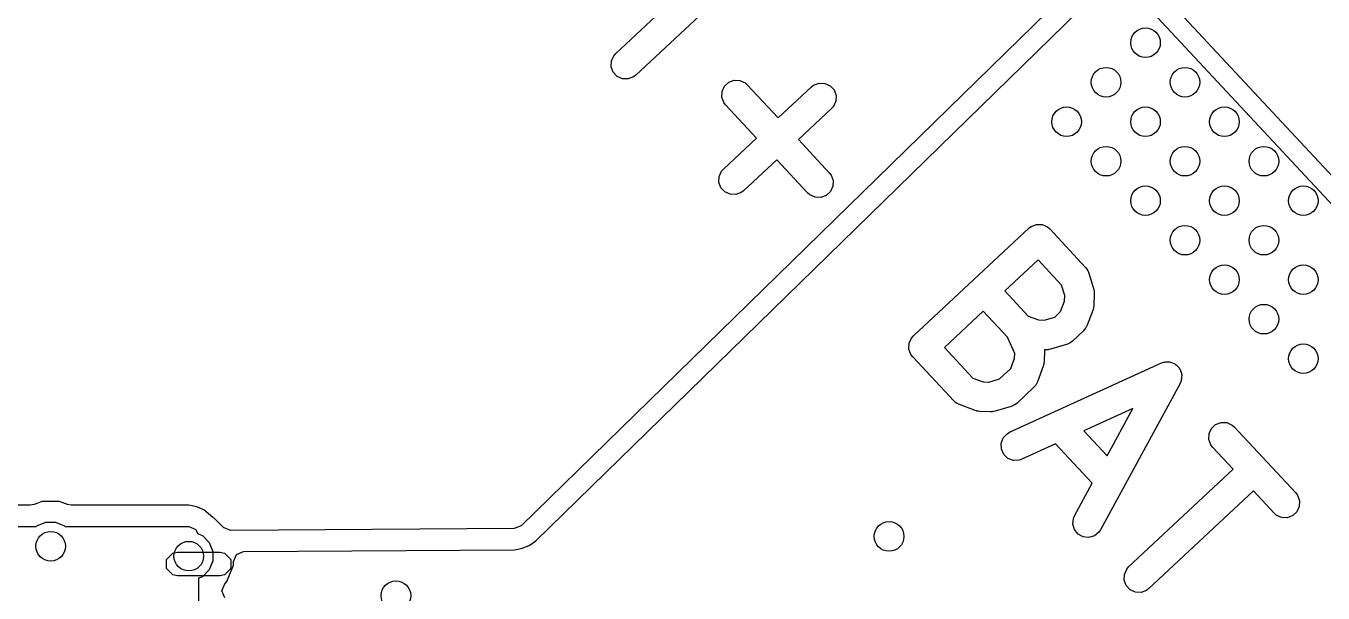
# Model space of a CAD drawing. Extents: x 94.3 to 177.3, y -118.1 to -62.3.
# Drawn here: x 158.12 to 164.7, y -87.79 to -84.92 of the extents above; entities that cross this region are included whole.
import ezdxf

# ---------------------------------------------------------------- set-up
doc = ezdxf.new("R2010")
doc.units = 0
doc.layers.add('BLACK', color=7, linetype='CONTINUOUS')

msp = doc.modelspace()

# ---------------------------------------------------------------- linework, layer by layer
at = {"layer": 'BLACK', "linetype": 'CONTINUOUS'}
for p, q in [((164.309918, -83.859715), (160.634424, -87.445926)), ((160.709498, -87.522869), (164.384992, -83.936658)), ((161.114561, -85.054701), (161.644792, -84.560253)), ((161.747092, -84.669956), (161.216861, -85.164405)), ((163.800658, -84.6615), (165.914852, -86.928697)), ((165.875817, -87.033465), (163.693422, -84.693133)), ((161.092708, -85.092363), (161.104843, -85.065734)), ((161.104843, -85.065734), (161.114561, -85.054701)), ((161.091686, -85.121608), (161.092708, -85.092363)), ((161.101934, -85.149019), (161.091686, -85.121608)), ((161.121892, -85.170421), (161.101934, -85.149019)), ((161.148521, -85.182556), (161.121892, -85.170421)), ((161.177766, -85.183578), (161.148521, -85.182556)), ((161.205177, -85.17333), (161.177766, -85.183578)), ((161.216861, -85.164405), (161.205177, -85.17333)), ((161.665483, -85.220081), (161.686885, -85.200123)), ((161.686885, -85.200123), (161.714296, -85.189875)), ((161.714296, -85.189875), (161.743541, -85.190897)), ((161.743541, -85.190897), (161.77017, -85.203032)), ((161.77017, -85.203032), (161.781203, -85.21275)), ((161.781203, -85.21275), (161.9379, -85.380787)), ((162.105937, -85.224091), (162.117621, -85.215166)), ((162.117621, -85.215166), (162.145031, -85.204917)), ((162.145031, -85.204917), (162.174276, -85.205939)), ((162.174276, -85.205939), (162.200905, -85.218074)), ((162.200905, -85.218074), (162.220863, -85.239476)), ((161.652326, -85.275955), (161.653348, -85.24671)), ((161.662574, -85.303366), (161.652326, -85.275955)), ((161.653348, -85.24671), (161.665483, -85.220081)), ((161.9379, -85.380787), (162.105937, -85.224091)), ((162.220863, -85.239476), (162.231112, -85.266887)), ((162.231112, -85.266887), (162.23009, -85.296132)), ((161.671499, -85.31505), (161.662574, -85.303366)), ((161.828196, -85.483087), (161.671499, -85.31505)), ((162.208237, -85.333794), (162.0402, -85.49049)), ((162.217955, -85.322761), (162.208237, -85.333794)), ((162.23009, -85.296132), (162.217955, -85.322761)), ((161.66016, -85.639784), (161.828196, -85.483087)), ((162.0402, -85.49049), (162.196898, -85.658528)), ((161.930497, -85.59279), (161.76246, -85.749488)), ((162.087195, -85.760828), (161.930497, -85.59279)), ((161.637285, -85.706691), (161.638307, -85.677446)), ((161.638307, -85.677446), (161.650442, -85.650817)), ((161.650442, -85.650817), (161.66016, -85.639784)), ((162.196898, -85.658528), (162.205823, -85.670212)), ((162.205823, -85.670212), (162.216071, -85.697623)), ((161.647533, -85.734102), (161.637285, -85.706691)), ((161.667491, -85.755504), (161.647533, -85.734102)), ((162.21505, -85.726868), (162.202915, -85.753497)), ((162.216071, -85.697623), (162.21505, -85.726868)), ((161.69412, -85.767639), (161.667491, -85.755504)), ((161.723365, -85.768661), (161.69412, -85.767639)), ((161.750776, -85.758413), (161.723365, -85.768661)), ((161.76246, -85.749488), (161.750776, -85.758413)), ((162.098228, -85.770547), (162.087195, -85.760828)), ((162.124857, -85.782682), (162.098228, -85.770547)), ((162.154102, -85.783703), (162.124857, -85.782682)), ((162.181512, -85.773455), (162.154102, -85.783703)), ((162.202915, -85.753497), (162.181512, -85.773455)), ((162.623364, -86.484535), (163.208447, -85.938937)), ((163.208447, -85.938937), (163.220131, -85.930012)), ((163.220131, -85.930012), (163.247542, -85.919764)), ((163.247542, -85.919764), (163.276787, -85.920785)), ((163.276787, -85.920785), (163.303416, -85.93292)), ((163.303416, -85.93292), (163.303421, -85.932925)), ((163.303421, -85.932925), (163.314448, -85.942639)), ((163.314448, -85.942639), (163.496314, -86.137666)), ((163.255895, -86.099789), (163.086987, -86.257299)), ((163.374536, -86.227016), (163.255895, -86.099789)), ((163.496314, -86.137666), (163.50524, -86.14935)), ((163.50524, -86.14935), (163.506183, -86.151874)), ((163.506183, -86.151874), (163.507877, -86.15397)), ((163.507877, -86.15397), (163.513399, -86.167596)), ((163.513399, -86.167596), (163.5375, -86.2493)), ((163.086987, -86.257299), (163.205628, -86.384526)), ((163.390185, -86.280065), (163.374536, -86.227016)), ((163.5375, -86.2493), (163.538894, -86.256606)), ((163.538894, -86.256606), (163.539589, -86.258463)), ((163.539589, -86.258463), (163.539757, -86.261126)), ((163.539757, -86.261126), (163.540257, -86.263742)), ((163.540257, -86.263742), (163.540047, -86.26571)), ((163.540047, -86.26571), (163.540518, -86.273136)), ((163.369843, -86.361407), (163.389154, -86.309579)), ((163.389154, -86.309579), (163.390185, -86.280065)), ((163.538638, -86.326978), (163.53765, -86.334356)), ((163.53765, -86.334356), (163.537722, -86.336333)), ((163.540518, -86.273136), (163.538638, -86.326978)), ((162.977284, -86.359598), (162.780515, -86.543088)), ((163.099698, -86.490871), (162.977284, -86.359598)), ((163.205628, -86.384526), (163.257456, -86.403837)), ((163.286968, -86.404868), (163.340019, -86.389219)), ((163.340019, -86.389219), (163.369843, -86.361407)), ((163.533964, -86.350547), (163.504222, -86.43037)), ((163.535864, -86.343356), (163.533964, -86.350547)), ((163.536688, -86.341551), (163.535864, -86.343356)), ((163.537042, -86.338904), (163.536688, -86.341551)), ((163.537722, -86.336333), (163.537042, -86.338904)), ((163.257456, -86.403837), (163.286968, -86.404868)), ((163.485092, -86.459036), (163.42937, -86.510997)), ((163.49481, -86.448003), (163.485092, -86.459036)), ((163.495927, -86.44555), (163.49481, -86.448003)), ((163.497763, -86.443578), (163.495927, -86.44555)), ((163.504222, -86.43037), (163.497763, -86.443578)), ((162.600489, -86.551442), (162.601511, -86.522197)), ((162.601511, -86.522197), (162.613646, -86.495568)), ((162.613646, -86.495568), (162.623364, -86.484535)), ((163.137361, -86.573267), (163.099698, -86.490871)), ((163.39944, -86.528081), (163.317737, -86.552183)), ((163.413067, -86.522559), (163.39944, -86.528081)), ((163.415163, -86.520865), (163.413067, -86.522559)), ((163.417686, -86.519922), (163.415163, -86.520865)), ((163.42937, -86.510997), (163.417686, -86.519922)), ((162.610737, -86.578853), (162.600489, -86.551442)), ((162.619662, -86.590537), (162.610737, -86.578853)), ((162.827509, -86.813426), (162.619662, -86.590537)), ((162.780515, -86.543088), (162.925138, -86.698177)), ((163.117213, -86.649076), (163.136523, -86.597249)), ((163.136523, -86.597249), (163.137361, -86.573267)), ((163.287888, -86.560807), (163.286007, -86.61465)), ((163.2939, -86.555201), (163.287518, -86.554978)), ((163.287518, -86.554978), (163.287888, -86.560807)), ((163.301326, -86.55473), (163.2939, -86.555201)), ((163.303295, -86.55494), (163.301326, -86.55473)), ((163.305911, -86.55444), (163.303295, -86.55494)), ((163.308573, -86.554272), (163.305911, -86.55444)), ((163.310428, -86.553578), (163.308573, -86.554272)), ((163.317737, -86.552183), (163.310428, -86.553578)), ((163.059528, -86.70287), (163.117213, -86.649076)), ((163.110991, -86.972675), (163.87794, -86.622104)), ((163.281333, -86.638216), (163.251592, -86.71804)), ((163.283235, -86.631022), (163.281333, -86.638216)), ((163.284056, -86.629222), (163.283235, -86.631022)), ((163.284409, -86.626583), (163.284056, -86.629222)), ((163.285092, -86.624002), (163.284409, -86.626583)), ((163.286007, -86.61465), (163.28502, -86.622018)), ((163.28502, -86.622018), (163.285092, -86.624002)), ((163.87794, -86.622104), (163.891846, -86.617332)), ((163.891846, -86.617332), (163.897201, -86.617138)), ((163.897201, -86.617138), (163.902341, -86.615623)), ((163.902341, -86.615623), (163.911695, -86.616616)), ((163.911695, -86.616616), (163.921091, -86.616278)), ((163.921091, -86.616278), (163.926108, -86.618147)), ((163.926108, -86.618147), (163.931441, -86.618714)), ((163.931441, -86.618714), (163.939707, -86.623214)), ((163.939707, -86.623214), (163.948512, -86.626495)), ((163.948512, -86.626495), (163.952432, -86.630142)), ((163.952432, -86.630142), (163.957143, -86.632707)), ((163.957143, -86.632707), (163.963055, -86.640025)), ((163.963055, -86.640025), (163.969937, -86.646428)), ((163.969937, -86.646428), (163.972164, -86.651301)), ((163.972164, -86.651301), (163.975533, -86.655471)), ((163.975533, -86.655471), (163.978193, -86.66449)), ((163.978193, -86.66449), (163.982103, -86.673043)), ((162.925138, -86.698177), (162.976965, -86.717487)), ((162.976965, -86.717487), (163.006478, -86.718518)), ((163.006478, -86.718518), (163.059528, -86.70287)), ((163.251592, -86.71804), (163.245133, -86.731248)), ((163.97499, -86.726178), (163.571773, -87.466804)), ((163.98072, -86.712638), (163.97499, -86.726178)), ((163.981286, -86.707308), (163.98072, -86.712638)), ((163.983157, -86.702288), (163.981286, -86.707308)), ((163.982103, -86.673043), (163.982296, -86.678398)), ((163.982296, -86.678398), (163.983812, -86.683538)), ((163.983812, -86.683538), (163.982818, -86.69289)), ((163.982818, -86.69289), (163.983157, -86.702288)), ((163.232462, -86.746705), (163.148879, -86.824648)), ((163.242181, -86.735672), (163.232462, -86.746705)), ((163.243298, -86.733219), (163.242181, -86.735672)), ((163.245133, -86.731248), (163.243298, -86.733219)), ((162.838542, -86.823144), (162.827509, -86.813426)), ((162.840994, -86.824261), (162.838542, -86.823144)), ((162.842967, -86.826097), (162.840994, -86.824261)), ((162.856175, -86.832556), (162.842967, -86.826097)), ((162.935999, -86.862297), (162.856175, -86.832556)), ((163.118949, -86.841732), (163.037246, -86.865834)), ((163.132576, -86.83621), (163.118949, -86.841732)), ((163.134672, -86.834516), (163.132576, -86.83621)), ((163.137195, -86.833573), (163.134672, -86.834516)), ((163.148879, -86.824648), (163.137195, -86.833573)), ((163.735662, -86.852067), (163.487116, -86.965676)), ((163.604991, -87.092082), (163.735662, -86.852067)), ((162.943192, -86.864199), (162.935999, -86.862297)), ((162.944993, -86.86502), (162.943192, -86.864199)), ((162.947631, -86.865373), (162.944993, -86.86502)), ((162.950213, -86.866056), (162.947631, -86.865373)), ((162.952196, -86.865984), (162.950213, -86.866056)), ((162.959565, -86.866971), (162.952196, -86.865984)), ((163.013408, -86.868852), (162.959565, -86.866971)), ((163.020834, -86.868381), (163.013408, -86.868852)), ((163.022804, -86.868591), (163.020834, -86.868381)), ((163.02542, -86.868091), (163.022804, -86.868591)), ((163.028081, -86.867923), (163.02542, -86.868091)), ((163.029935, -86.867229), (163.028081, -86.867923)), ((163.037246, -86.865834), (163.029935, -86.867229)), ((164.155443, -86.933011), (164.182854, -86.922763)), ((164.182854, -86.922763), (164.212099, -86.923785)), ((164.212099, -86.923785), (164.238728, -86.93592)), ((163.078349, -87.001494), (163.098282, -86.980069)), ((163.098282, -86.980069), (163.110991, -86.972675)), ((163.487116, -86.965676), (163.604991, -87.092082)), ((164.120884, -87.008843), (164.121906, -86.979598)), ((164.121906, -86.979598), (164.134041, -86.952969)), ((164.134041, -86.952969), (164.155443, -86.933011)), ((164.238728, -86.93592), (164.249761, -86.945638)), ((164.249761, -86.945638), (164.56153, -87.279971)), ((163.068132, -87.028915), (163.078349, -87.001494)), ((163.069186, -87.05816), (163.068132, -87.028915)), ((163.081352, -87.084775), (163.069186, -87.05816)), ((163.343312, -87.031408), (163.173349, -87.109099)), ((163.529387, -87.230949), (163.343312, -87.031408)), ((164.131132, -87.036254), (164.120884, -87.008843)), ((164.140057, -87.047938), (164.131132, -87.036254)), ((164.244792, -87.160253), (164.140057, -87.047938)), ((163.102777, -87.104708), (163.081352, -87.084775)), ((163.130198, -87.114925), (163.102777, -87.104708)), ((163.159443, -87.113871), (163.130198, -87.114925)), ((163.173349, -87.109099), (163.159443, -87.113871)), ((163.714561, -87.654701), (164.244792, -87.160253)), ((163.440031, -87.39508), (163.529387, -87.230949)), ((164.347092, -87.269956), (163.816861, -87.764405)), ((164.451827, -87.382271), (164.347092, -87.269956)), ((164.56153, -87.279971), (164.570455, -87.291655)), ((164.570455, -87.291655), (164.580704, -87.319065)), ((164.580704, -87.319065), (164.579682, -87.348311)), ((158.146517, -87.3425), (157.849993, -87.3425)), ((158.16565, -87.338694), (158.146517, -87.3425)), ((158.179601, -87.332915), (158.16565, -87.338694)), ((158.204746, -87.3225), (158.179601, -87.332915)), ((158.204747, -87.3225), (158.204746, -87.3225)), ((158.295253, -87.3225), (158.204747, -87.3225)), ((158.334349, -87.338694), (158.295253, -87.3225)), ((158.353483, -87.3425), (158.334349, -87.338694)), ((158.95, -87.3425), (158.353483, -87.3425)), ((158.950006, -87.3425), (158.95, -87.3425)), ((158.991137, -87.350682), (158.950006, -87.3425)), ((158.991138, -87.350682), (158.991137, -87.350682)), ((158.99114, -87.350683), (158.991138, -87.350682)), ((159.026495, -87.365328), (158.99114, -87.350683)), ((159.072217, -87.40438), (159.026495, -87.365328)), ((164.46286, -87.391989), (164.451827, -87.382271)), ((164.567547, -87.374939), (164.546145, -87.394897)), ((164.579682, -87.348311), (164.567547, -87.374939)), ((157.85, -87.45), (158.17662, -87.45)), ((158.17662, -87.45), (158.180554, -87.446066)), ((158.180554, -87.446066), (158.225614, -87.427402)), ((158.225614, -87.427402), (158.274386, -87.427402)), ((158.274386, -87.427402), (158.319446, -87.446066)), ((158.319446, -87.446066), (158.32338, -87.45)), ((158.32338, -87.45), (158.95, -87.45)), ((158.95, -87.45), (158.985355, -87.464645)), ((159.078868, -87.407135), (159.072217, -87.40438)), ((159.127801, -87.456068), (159.078868, -87.407135)), ((160.634424, -87.445926), (160.599849, -87.460138)), ((163.431209, -87.43772), (163.434301, -87.40862)), ((163.439488, -87.465787), (163.431209, -87.43772)), ((163.434301, -87.40862), (163.440031, -87.39508)), ((164.489489, -87.404124), (164.46286, -87.391989)), ((164.518734, -87.405146), (164.489489, -87.404124)), ((164.546145, -87.394897), (164.518734, -87.405146)), ((158.985355, -87.464645), (158.994005, -87.485528)), ((158.994005, -87.485528), (159.019446, -87.496066)), ((159.019446, -87.496066), (159.053934, -87.530554)), ((159.128542, -87.456751), (159.127801, -87.456068)), ((159.162772, -87.469985), (159.128542, -87.456751)), ((160.599849, -87.460138), (159.162772, -87.469985)), ((163.457878, -87.488551), (163.439488, -87.465787)), ((163.48358, -87.502543), (163.457878, -87.488551)), ((163.51268, -87.505635), (163.48358, -87.502543)), ((163.540747, -87.497356), (163.51268, -87.505635)), ((163.563511, -87.478966), (163.540747, -87.497356)), ((163.571773, -87.466804), (163.563511, -87.478966)), ((158.836731, -87.617039), (158.869203, -87.584567)), ((158.869203, -87.584567), (158.892164, -87.58)), ((158.892164, -87.58), (159.107836, -87.58)), ((159.053934, -87.530554), (159.072598, -87.575614)), ((159.072598, -87.575614), (159.072598, -87.624386)), ((159.107836, -87.58), (159.130797, -87.584567)), ((159.130797, -87.584567), (159.163269, -87.617039)), ((159.192145, -87.591689), (159.227155, -87.577045)), ((159.227155, -87.577045), (160.600586, -87.567635)), ((160.600586, -87.567635), (160.627224, -87.562279)), ((160.627224, -87.562279), (160.64072, -87.559566)), ((160.64072, -87.559566), (160.640723, -87.559565)), ((160.640723, -87.559565), (160.675285, -87.545358)), ((160.675285, -87.545358), (160.675289, -87.545356)), ((160.675288, -87.545356), (160.675294, -87.545354)), ((160.675289, -87.545356), (160.675288, -87.545356)), ((160.675294, -87.545354), (160.709498, -87.522869)), ((158.836731, -87.662961), (158.836731, -87.617039)), ((159.072598, -87.624386), (159.053934, -87.669446)), ((159.142865, -87.728868), (159.1775, -87.645253)), ((159.163269, -87.617039), (159.163269, -87.662961)), ((159.1775, -87.627044), (159.192145, -87.591689)), ((159.1775, -87.645253), (159.1775, -87.627044)), ((158.869203, -87.695433), (158.836731, -87.662961)), ((158.892164, -87.7), (158.869203, -87.695433)), ((159.107836, -87.7), (158.892164, -87.7)), ((159.019446, -87.703934), (159, -87.711988)), ((159, -87.711988), (159, -87.838011)), ((159.053934, -87.669446), (159.019446, -87.703934)), ((159.130797, -87.695433), (159.107836, -87.7)), ((159.163269, -87.662961), (159.130797, -87.695433)), ((163.691686, -87.721608), (163.692708, -87.692363)), ((163.692708, -87.692363), (163.704843, -87.665734)), ((163.704843, -87.665734), (163.714561, -87.654701)), ((159.117443, -87.775), (159.132088, -87.739645)), ((159.132088, -87.810355), (159.117443, -87.775)), ((159.132088, -87.739645), (159.142865, -87.728868)), ((163.701934, -87.749019), (163.691686, -87.721608)), ((163.721892, -87.770421), (163.701934, -87.749019)), ((163.748521, -87.782556), (163.721892, -87.770421)), ((163.777766, -87.783578), (163.748521, -87.782556)), ((163.805177, -87.77333), (163.777766, -87.783578)), ((163.816861, -87.764405), (163.805177, -87.77333))]:
    msp.add_line(p, q, dxfattribs=at)
at = {"layer": 'BLACK'}
for centre in [(163.8, -85), (163.6, -85.2), (164, -85.2), (163.4, -85.4), (163.8, -85.4), (164.2, -85.4), (163.6, -85.6), (164, -85.6), (164.4, -85.6), (163.8, -85.8), (164.2, -85.8), (164.6, -85.8), (164, -86), (164.4, -86), (164.2, -86.2), (164.6, -86.2), (164.4, -86.4), (164.6, -86.6), (162.5, -87.5), (158.25, -87.55), (158.95, -87.6), (160, -87.8)]:
    msp.add_circle(centre, 0.075, dxfattribs=at)

doc.saveas('drawing.dxf')
